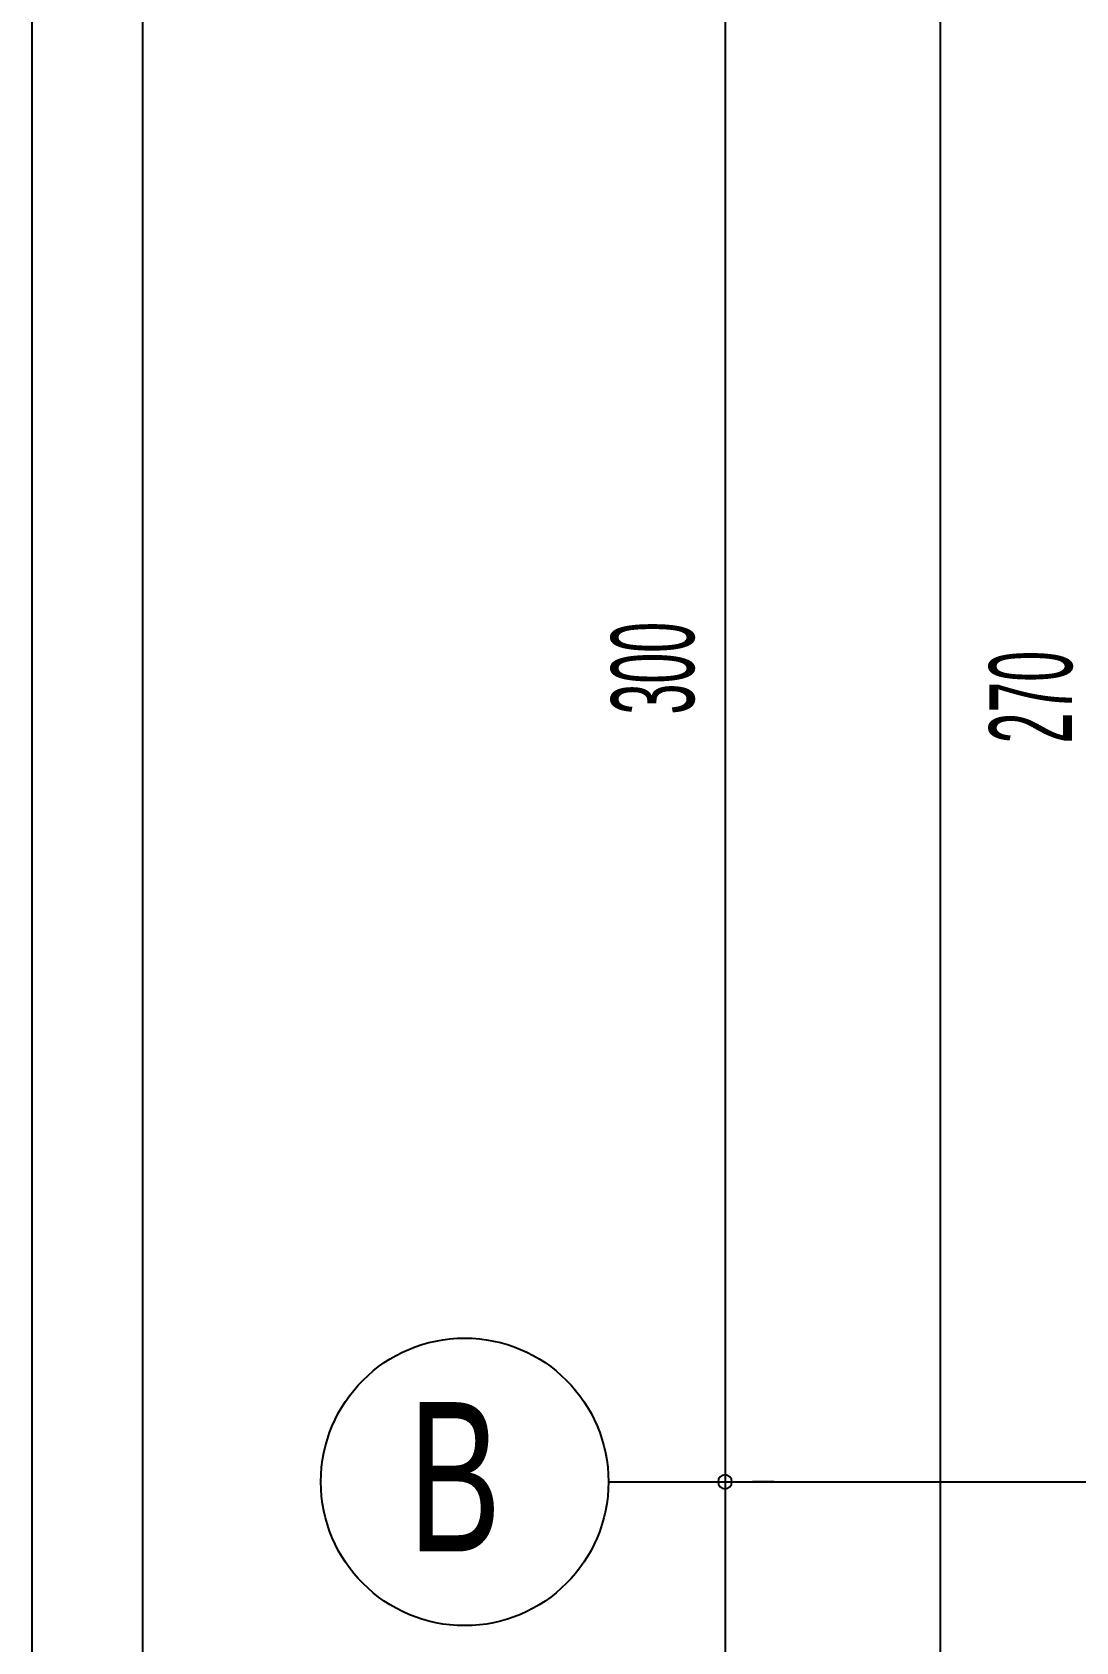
# Model space of a CAD drawing. Extents: x 3907.4 to 3911.57, y -3054.42 to -3053.7.
# Drawn here: x 3907.9346 to 3907.9724, y -3054.0498 to -3053.9916 of the extents above; entities that cross this region are included whole.
import ezdxf

# ---------------------------------------------------------------- set-up
doc = ezdxf.new("R2010")
doc.units = 0
doc.header["$LTSCALE"] = 2
doc.header["$MEASUREMENT"] = 0
doc.linetypes.add('ACAD_ISO10W100', pattern=[18, 12, -3, 0, -3])
doc.layers.get('0').update_dxf_attribs({"linetype": 'CONTINUOUS'})
for name, color, linetype in [('AKS', 11, 'CONTINUOUS'), ('OLÇÜ', 6, 'CONTINUOUS'), ('TEXT', 11, 'CONTINUOUS')]:
    doc.layers.add(name, color=color, linetype=linetype)
doc.styles.add('MAHAL', font='stylu.ttf', dxfattribs={"width": 0.7, "height": 20})
doc.styles.add('ÖLÇÜ', font='stylu.ttf', dxfattribs={"width": 0.5})

msp = doc.modelspace()

# ---------------------------------------------------------------- linework, layer by layer
at = {"color": 0, "linetype": 'ByBlock'}
for start, end in [(90, 270), (90, 270), (270, 90), (270, 90)]:
    msp.add_arc((3907.959685, -3054.04403), 0.00025, start, end, dxfattribs=at)
at = {"layer": 'AKS', "color": 6}
for p, q in [((3907.959685, -3053.98403), (3907.959685, -3054.04403)), ((3907.959685, -3054.04403), (3907.959685, -3054.14403)), ((3907.961467, -3054.04403), (3907.960685, -3054.04403)), ((3907.961467, -3054.04403), (3907.960685, -3054.04403))]:
    msp.add_line(p, q, dxfattribs=at)
at = {"layer": 'AKS', "linetype": 'ACAD_ISO10W100'}
msp.add_line((3907.955467, -3054.04403), (3908.33097, -3054.04403), dxfattribs=at)
at = {"layer": 'AKS'}
msp.add_circle((3907.950267, -3054.04403), 0.0052, dxfattribs=at)
at = {"layer": 'OLÇÜ', "color": 6}
msp.add_line((3907.967467, -3053.98203), (3907.967467, -3054.27603), dxfattribs=at)
at = {"layer": 'TEXT', "color": 30}
msp.add_line((3907.934622, -3054.419684), (3907.934622, -3053.69648), dxfattribs=at)
at = {"layer": 'TEXT', "color": 5, "ltscale": 50}
msp.add_line((3907.938622, -3054.412684), (3907.938622, -3053.70348), dxfattribs=at)

# ---------------------------------------------------------------- texts
at = {"layer": 'AKS', "color": 62, "style": 'ÖLÇÜ', "width": 0.5}
msp.add_text('300', height=0.003, rotation=90, dxfattribs=at).set_placement((3907.958566, -3054.016279))
at = {"layer": 'AKS', "style": 'MAHAL', "width": 0.7}
msp.add_text('B', height=0.0054, dxfattribs=at).set_placement((3907.94822, -3054.046545))
at = {"layer": 'OLÇÜ', "color": 62, "style": 'ÖLÇÜ', "width": 0.5}
msp.add_text('270', height=0.003, rotation=90, dxfattribs=at).set_placement((3907.972241, -3054.017325))

doc.saveas('drawing.dxf')
